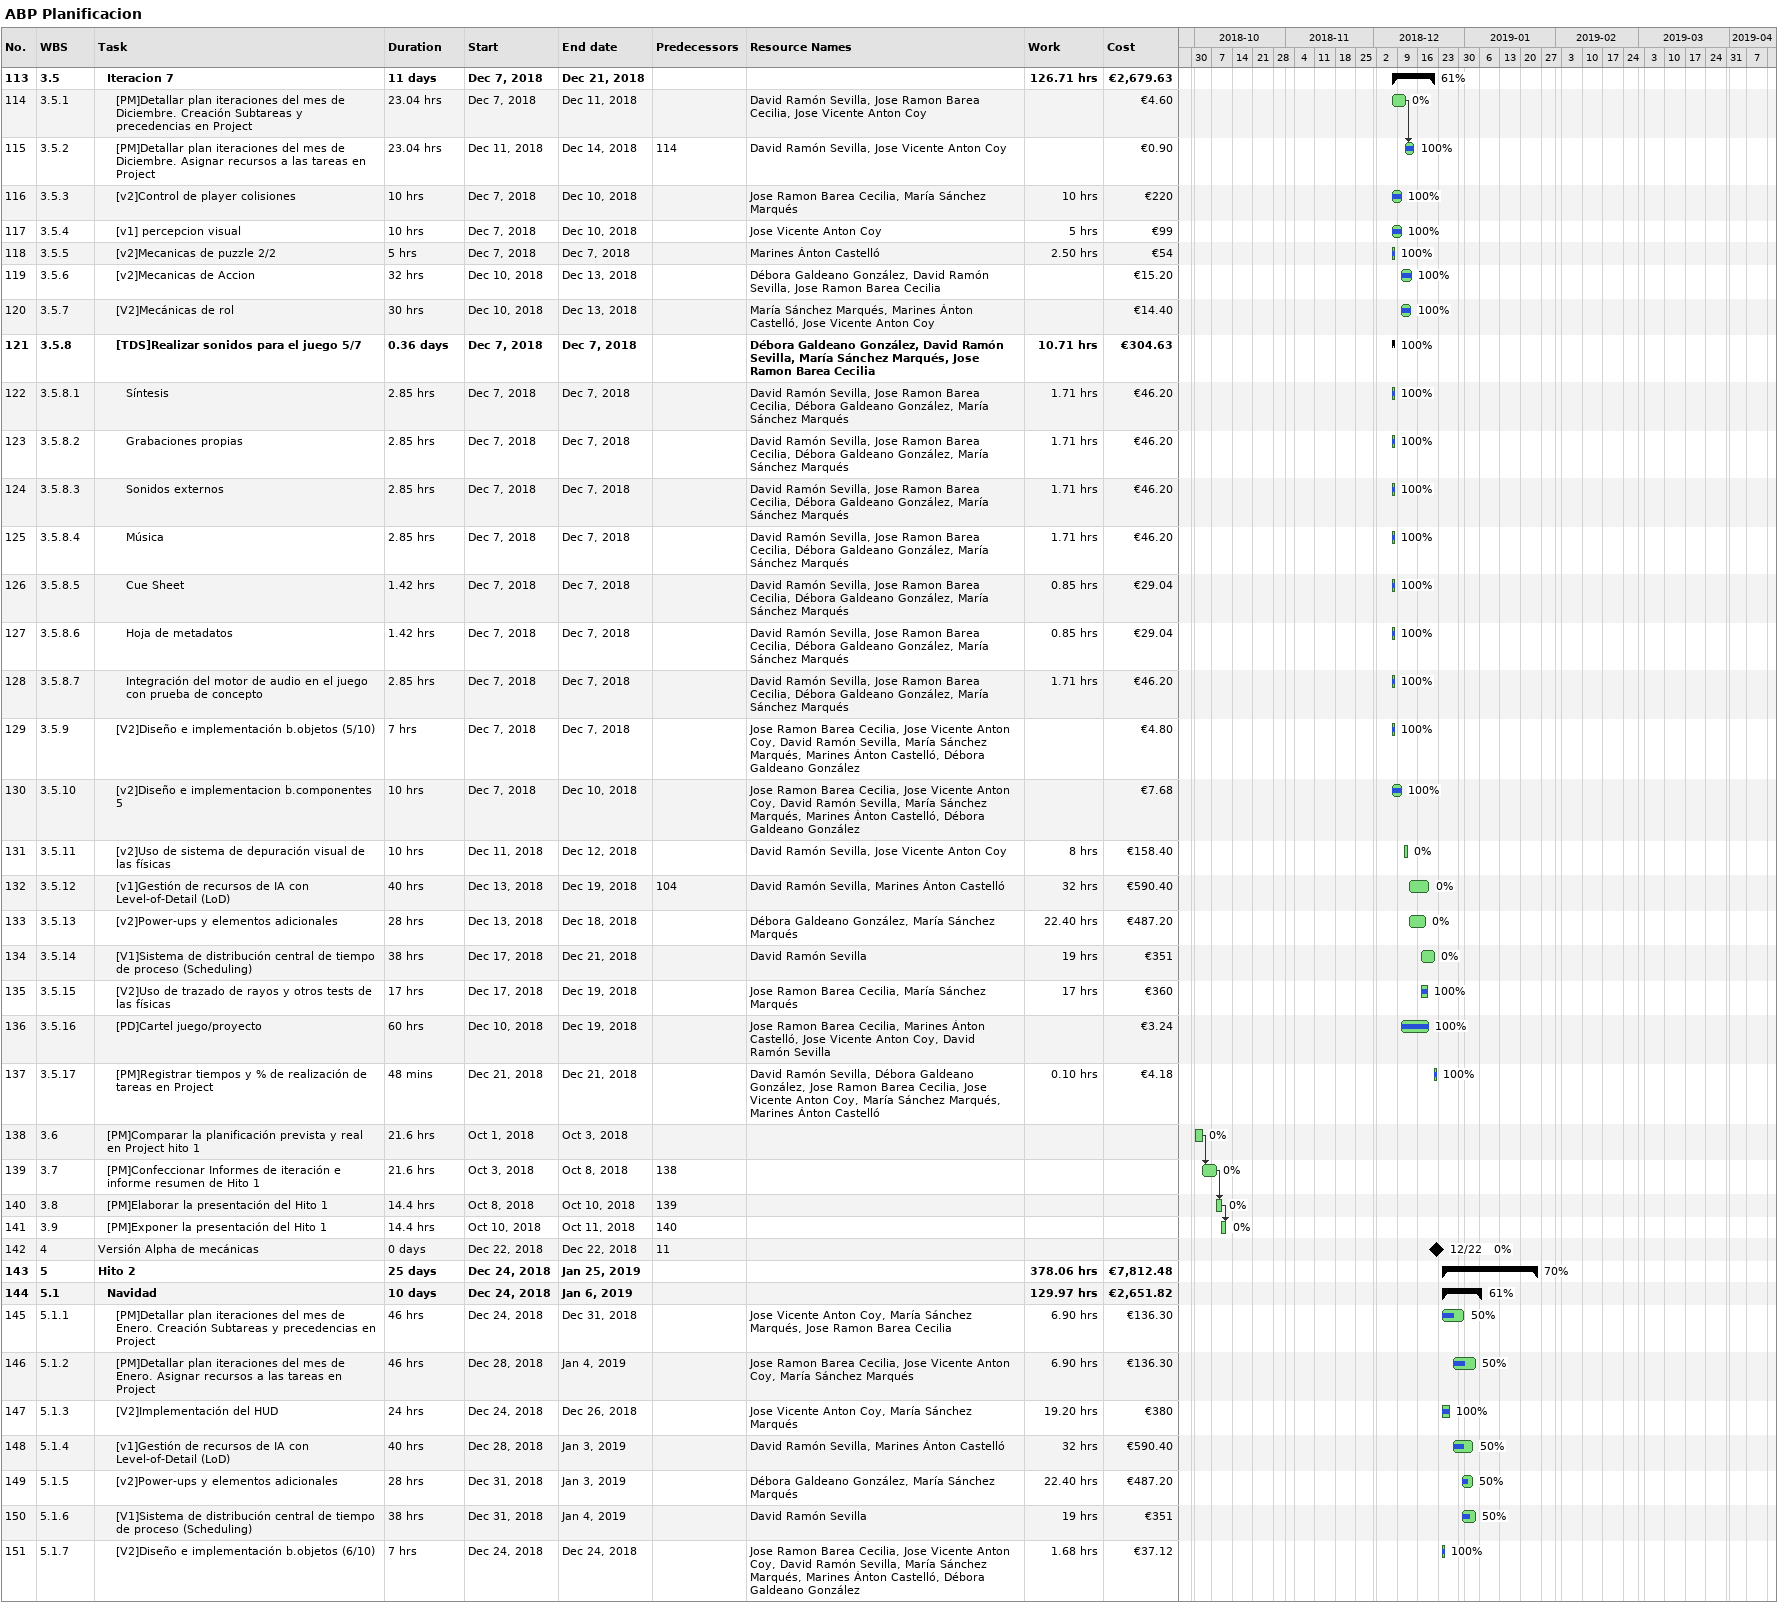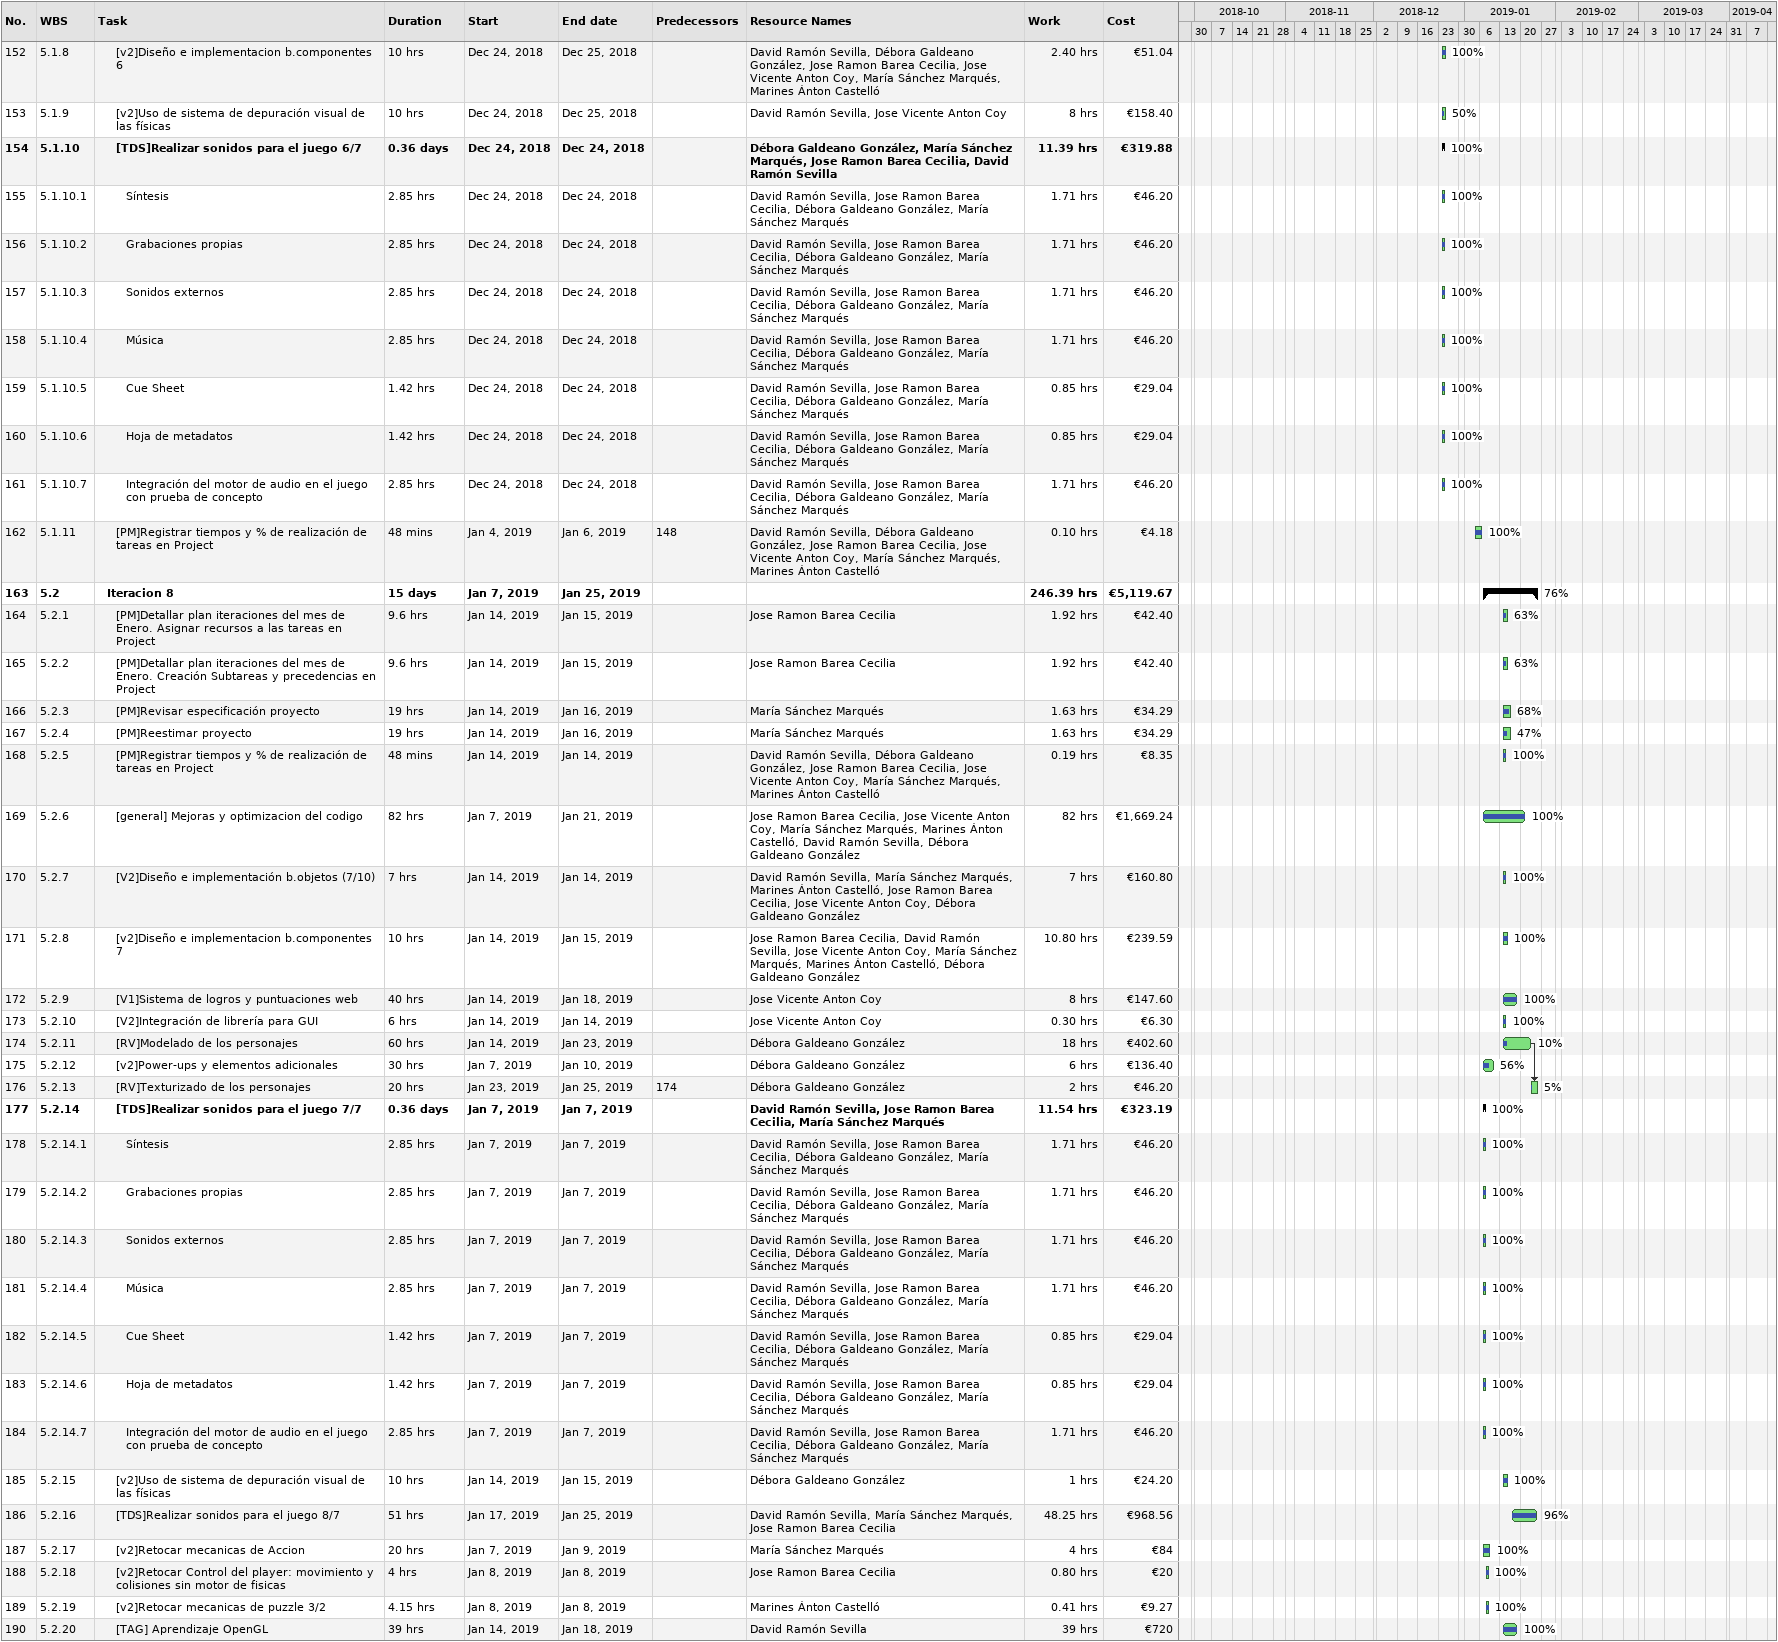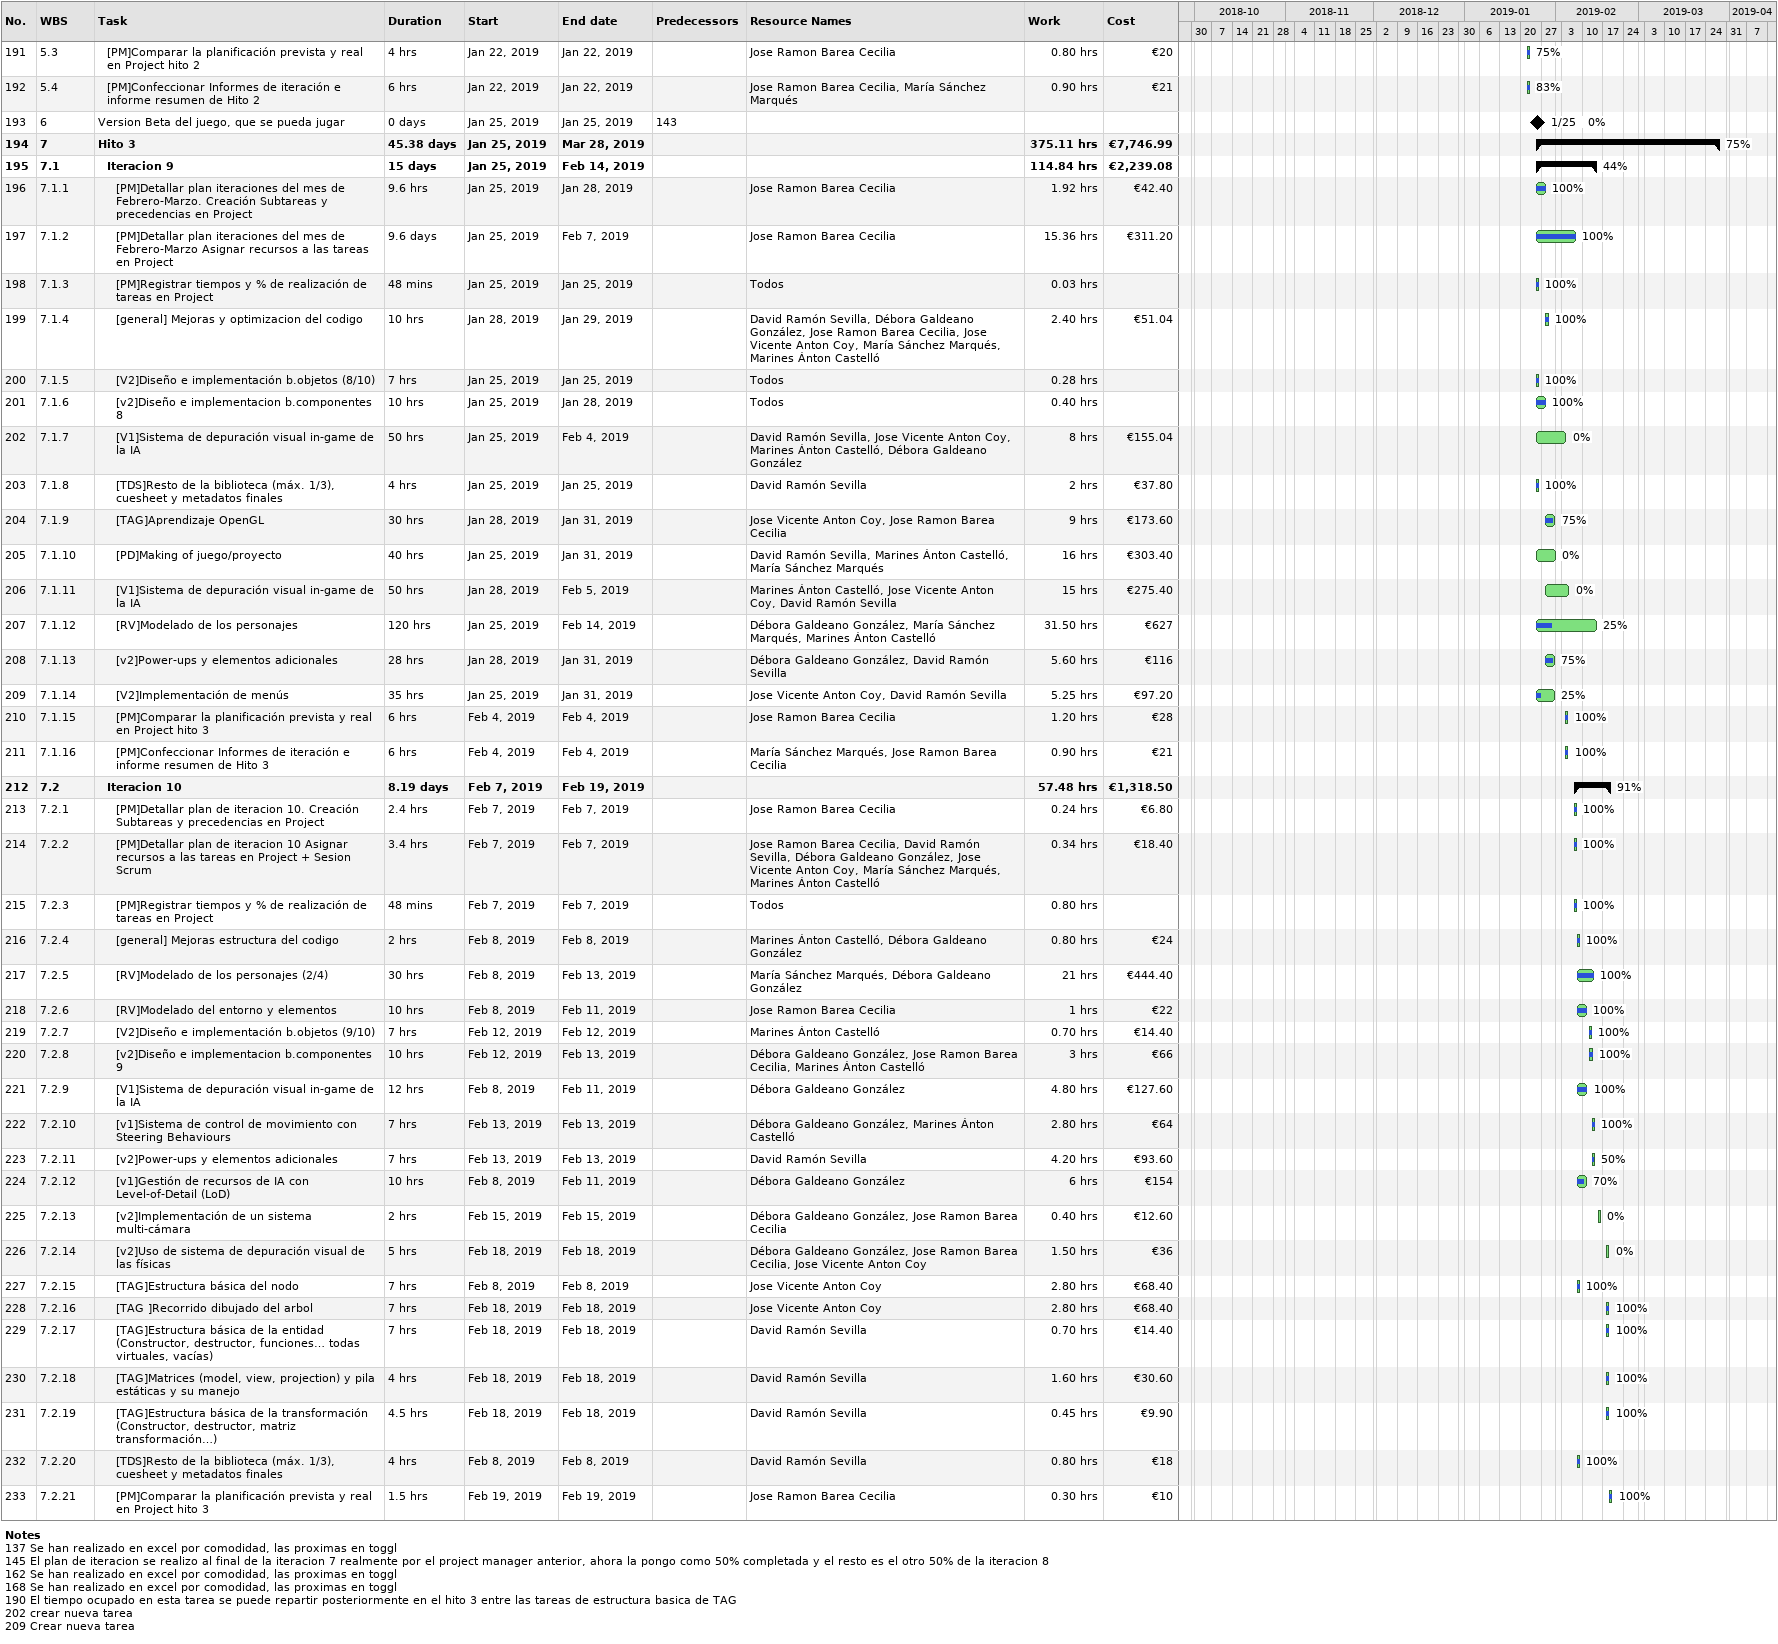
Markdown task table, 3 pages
ABP Planificacion

| ID | WBS | Task | Duration | Start | Finish | Predecessors | Resources | % complete | Work (h) | Cost (€) |
|---|---|---|---|---|---|---|---|---|---|---|
| 113 | 3.5 | **Iteracion 7** | 11d | 2018-12-07 | 2018-12-21 |  |  | 61 | 126.71 | 2679.63 |
| 114 | 3.5.1 | [PM]Detallar plan iteraciones del mes de Diciembre. Creación Subtareas y precedencias en Project | 23.04h | 2018-12-07 | 2018-12-11 |  | David Ramón Sevilla, Jose Ramon Barea Cecilia, Jose Vicente Anton Coy | 0 |  | 4.60 |
| 115 | 3.5.2 | [PM]Detallar plan iteraciones del mes de Diciembre. Asignar recursos a las tareas en Project | 23.04h | 2018-12-11 | 2018-12-14 | 114 | David Ramón Sevilla, Jose Vicente Anton Coy | 100 |  | 0.90 |
| 116 | 3.5.3 | [v2]Control de player colisiones | 10h | 2018-12-07 | 2018-12-10 |  | Jose Ramon Barea Cecilia, María Sánchez Marqués | 100 | 10 | 220 |
| 117 | 3.5.4 | [v1] percepcion visual | 10h | 2018-12-07 | 2018-12-10 |  | Jose Vicente Anton Coy | 100 | 5 | 99 |
| 118 | 3.5.5 | [v2]Mecanicas de puzzle 2/2 | 5h | 2018-12-07 | 2018-12-07 |  | Marines Ánton Castelló | 100 | 2.50 | 54 |
| 119 | 3.5.6 | [v2]Mecanicas de Accion | 32h | 2018-12-10 | 2018-12-13 |  | Débora Galdeano González, David Ramón Sevilla, Jose Ramon Barea Cecilia | 100 |  | 15.20 |
| 120 | 3.5.7 | [V2]Mecánicas de rol | 30h | 2018-12-10 | 2018-12-13 |  | María Sánchez Marqués, Marines Ánton Castelló, Jose Vicente Anton Coy | 100 |  | 14.40 |
| 121 | 3.5.8 | **[TDS]Realizar sonidos para el juego 5/7** | 0.36d | 2018-12-07 | 2018-12-07 |  | Débora Galdeano González, David Ramón Sevilla, María Sánchez Marqués, Jose Ramon Barea Cecilia | 100 | 10.71 | 304.63 |
| 122 | 3.5.8.1 | Síntesis | 2.85h | 2018-12-07 | 2018-12-07 |  | David Ramón Sevilla, Jose Ramon Barea Cecilia, Débora Galdeano González, María Sánchez Marqués | 100 | 1.71 | 46.20 |
| 123 | 3.5.8.2 | Grabaciones propias | 2.85h | 2018-12-07 | 2018-12-07 |  | David Ramón Sevilla, Jose Ramon Barea Cecilia, Débora Galdeano González, María Sánchez Marqués | 100 | 1.71 | 46.20 |
| 124 | 3.5.8.3 | Sonidos externos | 2.85h | 2018-12-07 | 2018-12-07 |  | David Ramón Sevilla, Jose Ramon Barea Cecilia, Débora Galdeano González, María Sánchez Marqués | 100 | 1.71 | 46.20 |
| 125 | 3.5.8.4 | Música | 2.85h | 2018-12-07 | 2018-12-07 |  | David Ramón Sevilla, Jose Ramon Barea Cecilia, Débora Galdeano González, María Sánchez Marqués | 100 | 1.71 | 46.20 |
| 126 | 3.5.8.5 | Cue Sheet | 1.42h | 2018-12-07 | 2018-12-07 |  | David Ramón Sevilla, Jose Ramon Barea Cecilia, Débora Galdeano González, María Sánchez Marqués | 100 | 0.85 | 29.04 |
| 127 | 3.5.8.6 | Hoja de metadatos | 1.42h | 2018-12-07 | 2018-12-07 |  | David Ramón Sevilla, Jose Ramon Barea Cecilia, Débora Galdeano González, María Sánchez Marqués | 100 | 0.85 | 29.04 |
| 128 | 3.5.8.7 | Integración del motor de audio en el juego con prueba de concepto | 2.85h | 2018-12-07 | 2018-12-07 |  | David Ramón Sevilla, Jose Ramon Barea Cecilia, Débora Galdeano González, María Sánchez Marqués | 100 | 1.71 | 46.20 |
| 129 | 3.5.9 | [V2]Diseño e implementación b.objetos (5/10) | 7h | 2018-12-07 | 2018-12-07 |  | Jose Ramon Barea Cecilia, Jose Vicente Anton Coy, David Ramón Sevilla, María Sánchez Marqués, Marines Ánton Castelló, Débora Galdeano González | 100 |  | 4.80 |
| 130 | 3.5.10 | [v2]Diseño e implementacion b.componentes 5 | 10h | 2018-12-07 | 2018-12-10 |  | Jose Ramon Barea Cecilia, Jose Vicente Anton Coy, David Ramón Sevilla, María Sánchez Marqués, Marines Ánton Castelló, Débora Galdeano González | 100 |  | 7.68 |
| 131 | 3.5.11 | [v2]Uso de sistema de depuración visual de las físicas | 10h | 2018-12-11 | 2018-12-12 |  | David Ramón Sevilla, Jose Vicente Anton Coy | 0 | 8 | 158.40 |
| 132 | 3.5.12 | [v1]Gestión de recursos de IA con Level-of-Detail (LoD) | 40h | 2018-12-13 | 2018-12-19 | 104 | David Ramón Sevilla, Marines Ánton Castelló | 0 | 32 | 590.40 |
| 133 | 3.5.13 | [v2]Power-ups y elementos adicionales | 28h | 2018-12-13 | 2018-12-18 |  | Débora Galdeano González, María Sánchez Marqués | 0 | 22.40 | 487.20 |
| 134 | 3.5.14 | [V1]Sistema de distribución central de tiempo de proceso (Scheduling) | 38h | 2018-12-17 | 2018-12-21 |  | David Ramón Sevilla | 0 | 19 | 351 |
| 135 | 3.5.15 | [V2]Uso de trazado de rayos y otros tests de las físicas | 17h | 2018-12-17 | 2018-12-19 |  | Jose Ramon Barea Cecilia, María Sánchez Marqués | 100 | 17 | 360 |
| 136 | 3.5.16 | [PD]Cartel juego/proyecto | 60h | 2018-12-10 | 2018-12-19 |  | Jose Ramon Barea Cecilia, Marines Ánton Castelló, Jose Vicente Anton Coy, David Ramón Sevilla | 100 |  | 3.24 |
| 137 | 3.5.17 | [PM]Registrar tiempos y % de realización de tareas en Project | 48min | 2018-12-21 | 2018-12-21 |  | David Ramón Sevilla, Débora Galdeano González, Jose Ramon Barea Cecilia, Jose Vicente Anton Coy, María Sánchez Marqués, Marines Ánton Castelló | 100 | 0.10 | 4.18 |
| 138 | 3.6 | [PM]Comparar la planificación prevista y real en Project hito 1 | 21.6h | 2018-10-01 | 2018-10-03 |  |  | 0 |  |  |
| 139 | 3.7 | [PM]Confeccionar Informes de iteración e informe resumen de Hito 1 | 21.6h | 2018-10-03 | 2018-10-08 | 138 |  | 0 |  |  |
| 140 | 3.8 | [PM]Elaborar la presentación del Hito 1 | 14.4h | 2018-10-08 | 2018-10-10 | 139 |  | 0 |  |  |
| 141 | 3.9 | [PM]Exponer la presentación del Hito 1 | 14.4h | 2018-10-10 | 2018-10-11 | 140 |  | 0 |  |  |
| 142 | 4 | Versión Alpha de mecánicas | 0d | 2018-12-22 | 2018-12-22 | 11 |  | 0 |  |  |
| 143 | 5 | **Hito 2** | 25d | 2018-12-24 | 2019-01-25 |  |  | 70 | 378.06 | 7812.48 |
| 144 | 5.1 | **Navidad** | 10d | 2018-12-24 | 2019-01-06 |  |  | 61 | 129.97 | 2651.82 |
| 145 | 5.1.1 | [PM]Detallar plan iteraciones del mes de Enero. Creación Subtareas y precedencias en Project | 46h | 2018-12-24 | 2018-12-31 |  | Jose Vicente Anton Coy, María Sánchez Marqués, Jose Ramon Barea Cecilia | 50 | 6.90 | 136.30 |
| 146 | 5.1.2 | [PM]Detallar plan iteraciones del mes de Enero. Asignar recursos a las tareas en Project | 46h | 2018-12-28 | 2019-01-04 |  | Jose Ramon Barea Cecilia, Jose Vicente Anton Coy, María Sánchez Marqués | 50 | 6.90 | 136.30 |
| 147 | 5.1.3 | [V2]Implementación del HUD | 24h | 2018-12-24 | 2018-12-26 |  | Jose Vicente Anton Coy, María Sánchez Marqués | 100 | 19.20 | 380 |
| 148 | 5.1.4 | [v1]Gestión de recursos de IA con Level-of-Detail (LoD) | 40h | 2018-12-28 | 2019-01-03 |  | David Ramón Sevilla, Marines Ánton Castelló | 50 | 32 | 590.40 |
| 149 | 5.1.5 | [v2]Power-ups y elementos adicionales | 28h | 2018-12-31 | 2019-01-03 |  | Débora Galdeano González, María Sánchez Marqués | 50 | 22.40 | 487.20 |
| 150 | 5.1.6 | [V1]Sistema de distribución central de tiempo de proceso (Scheduling) | 38h | 2018-12-31 | 2019-01-04 |  | David Ramón Sevilla | 50 | 19 | 351 |
| 151 | 5.1.7 | [V2]Diseño e implementación b.objetos (6/10) | 7h | 2018-12-24 | 2018-12-24 |  | Jose Ramon Barea Cecilia, Jose Vicente Anton Coy, David Ramón Sevilla, María Sánchez Marqués, Marines Ánton Castelló, Débora Galdeano González | 100 | 1.68 | 37.12 |
| 152 | 5.1.8 | [v2]Diseño e implementacion b.componentes 6 | 10h | 2018-12-24 | 2018-12-25 |  | David Ramón Sevilla, Débora Galdeano González, Jose Ramon Barea Cecilia, Jose Vicente Anton Coy, María Sánchez Marqués, Marines Ánton Castelló | 100 | 2.40 | 51.04 |
| 153 | 5.1.9 | [v2]Uso de sistema de depuración visual de las físicas | 10h | 2018-12-24 | 2018-12-25 |  | David Ramón Sevilla, Jose Vicente Anton Coy | 50 | 8 | 158.40 |
| 154 | 5.1.10 | **[TDS]Realizar sonidos para el juego 6/7** | 0.36d | 2018-12-24 | 2018-12-24 |  | Débora Galdeano González, María Sánchez Marqués, Jose Ramon Barea Cecilia, David Ramón Sevilla | 100 | 11.39 | 319.88 |
| 155 | 5.1.10.1 | Síntesis | 2.85h | 2018-12-24 | 2018-12-24 |  | David Ramón Sevilla, Jose Ramon Barea Cecilia, Débora Galdeano González, María Sánchez Marqués | 100 | 1.71 | 46.20 |
| 156 | 5.1.10.2 | Grabaciones propias | 2.85h | 2018-12-24 | 2018-12-24 |  | David Ramón Sevilla, Jose Ramon Barea Cecilia, Débora Galdeano González, María Sánchez Marqués | 100 | 1.71 | 46.20 |
| 157 | 5.1.10.3 | Sonidos externos | 2.85h | 2018-12-24 | 2018-12-24 |  | David Ramón Sevilla, Jose Ramon Barea Cecilia, Débora Galdeano González, María Sánchez Marqués | 100 | 1.71 | 46.20 |
| 158 | 5.1.10.4 | Música | 2.85h | 2018-12-24 | 2018-12-24 |  | David Ramón Sevilla, Jose Ramon Barea Cecilia, Débora Galdeano González, María Sánchez Marqués | 100 | 1.71 | 46.20 |
| 159 | 5.1.10.5 | Cue Sheet | 1.42h | 2018-12-24 | 2018-12-24 |  | David Ramón Sevilla, Jose Ramon Barea Cecilia, Débora Galdeano González, María Sánchez Marqués | 100 | 0.85 | 29.04 |
| 160 | 5.1.10.6 | Hoja de metadatos | 1.42h | 2018-12-24 | 2018-12-24 |  | David Ramón Sevilla, Jose Ramon Barea Cecilia, Débora Galdeano González, María Sánchez Marqués | 100 | 0.85 | 29.04 |
| 161 | 5.1.10.7 | Integración del motor de audio en el juego con prueba de concepto | 2.85h | 2018-12-24 | 2018-12-24 |  | David Ramón Sevilla, Jose Ramon Barea Cecilia, Débora Galdeano González, María Sánchez Marqués | 100 | 1.71 | 46.20 |
| 162 | 5.1.11 | [PM]Registrar tiempos y % de realización de tareas en Project | 48min | 2019-01-04 | 2019-01-06 | 148 | David Ramón Sevilla, Débora Galdeano González, Jose Ramon Barea Cecilia, Jose Vicente Anton Coy, María Sánchez Marqués, Marines Ánton Castelló | 100 | 0.10 | 4.18 |
| 163 | 5.2 | **Iteracion 8** | 15d | 2019-01-07 | 2019-01-25 |  |  | 76 | 246.39 | 5119.67 |
| 164 | 5.2.1 | [PM]Detallar plan iteraciones del mes de Enero. Asignar recursos a las tareas en Project | 9.6h | 2019-01-14 | 2019-01-15 |  | Jose Ramon Barea Cecilia | 63 | 1.92 | 42.40 |
| 165 | 5.2.2 | [PM]Detallar plan iteraciones del mes de Enero. Creación Subtareas y precedencias en Project | 9.6h | 2019-01-14 | 2019-01-15 |  | Jose Ramon Barea Cecilia | 63 | 1.92 | 42.40 |
| 166 | 5.2.3 | [PM]Revisar especificación proyecto | 19h | 2019-01-14 | 2019-01-16 |  | María Sánchez Marqués | 68 | 1.63 | 34.29 |
| 167 | 5.2.4 | [PM]Reestimar proyecto | 19h | 2019-01-14 | 2019-01-16 |  | María Sánchez Marqués | 47 | 1.63 | 34.29 |
| 168 | 5.2.5 | [PM]Registrar tiempos y % de realización de tareas en Project | 48min | 2019-01-14 | 2019-01-14 |  | David Ramón Sevilla, Débora Galdeano González, Jose Ramon Barea Cecilia, Jose Vicente Anton Coy, María Sánchez Marqués, Marines Ánton Castelló | 100 | 0.19 | 8.35 |
| 169 | 5.2.6 | [general] Mejoras y optimizacion del codigo | 82h | 2019-01-07 | 2019-01-21 |  | Jose Ramon Barea Cecilia, Jose Vicente Anton Coy, María Sánchez Marqués, Marines Ánton Castelló, David Ramón Sevilla, Débora Galdeano González | 100 | 82 | 1669.24 |
| 170 | 5.2.7 | [V2]Diseño e implementación b.objetos (7/10) | 7h | 2019-01-14 | 2019-01-14 |  | David Ramón Sevilla, María Sánchez Marqués, Marines Ánton Castelló, Jose Ramon Barea Cecilia, Jose Vicente Anton Coy, Débora Galdeano González | 100 | 7 | 160.80 |
| 171 | 5.2.8 | [v2]Diseño e implementacion b.componentes 7 | 10h | 2019-01-14 | 2019-01-15 |  | Jose Ramon Barea Cecilia, David Ramón Sevilla, Jose Vicente Anton Coy, María Sánchez Marqués, Marines Ánton Castelló, Débora Galdeano González | 100 | 10.80 | 239.59 |
| 172 | 5.2.9 | [V1]Sistema de logros y puntuaciones web | 40h | 2019-01-14 | 2019-01-18 |  | Jose Vicente Anton Coy | 100 | 8 | 147.60 |
| 173 | 5.2.10 | [V2]Integración de librería para GUI | 6h | 2019-01-14 | 2019-01-14 |  | Jose Vicente Anton Coy | 100 | 0.30 | 6.30 |
| 174 | 5.2.11 | [RV]Modelado de los personajes | 60h | 2019-01-14 | 2019-01-23 |  | Débora Galdeano González | 10 | 18 | 402.60 |
| 175 | 5.2.12 | [v2]Power-ups y elementos adicionales | 30h | 2019-01-07 | 2019-01-10 |  | Débora Galdeano González | 56 | 6 | 136.40 |
| 176 | 5.2.13 | [RV]Texturizado de los personajes | 20h | 2019-01-23 | 2019-01-25 | 174 | Débora Galdeano González | 5 | 2 | 46.20 |
| 177 | 5.2.14 | **[TDS]Realizar sonidos para el juego 7/7** | 0.36d | 2019-01-07 | 2019-01-07 |  | David Ramón Sevilla, Jose Ramon Barea Cecilia, María Sánchez Marqués | 100 | 11.54 | 323.19 |
| 178 | 5.2.14.1 | Síntesis | 2.85h | 2019-01-07 | 2019-01-07 |  | David Ramón Sevilla, Jose Ramon Barea Cecilia, Débora Galdeano González, María Sánchez Marqués | 100 | 1.71 | 46.20 |
| 179 | 5.2.14.2 | Grabaciones propias | 2.85h | 2019-01-07 | 2019-01-07 |  | David Ramón Sevilla, Jose Ramon Barea Cecilia, Débora Galdeano González, María Sánchez Marqués | 100 | 1.71 | 46.20 |
| 180 | 5.2.14.3 | Sonidos externos | 2.85h | 2019-01-07 | 2019-01-07 |  | David Ramón Sevilla, Jose Ramon Barea Cecilia, Débora Galdeano González, María Sánchez Marqués | 100 | 1.71 | 46.20 |
| 181 | 5.2.14.4 | Música | 2.85h | 2019-01-07 | 2019-01-07 |  | David Ramón Sevilla, Jose Ramon Barea Cecilia, Débora Galdeano González, María Sánchez Marqués | 100 | 1.71 | 46.20 |
| 182 | 5.2.14.5 | Cue Sheet | 1.42h | 2019-01-07 | 2019-01-07 |  | David Ramón Sevilla, Jose Ramon Barea Cecilia, Débora Galdeano González, María Sánchez Marqués | 100 | 0.85 | 29.04 |
| 183 | 5.2.14.6 | Hoja de metadatos | 1.42h | 2019-01-07 | 2019-01-07 |  | David Ramón Sevilla, Jose Ramon Barea Cecilia, Débora Galdeano González, María Sánchez Marqués | 100 | 0.85 | 29.04 |
| 184 | 5.2.14.7 | Integración del motor de audio en el juego con prueba de concepto | 2.85h | 2019-01-07 | 2019-01-07 |  | David Ramón Sevilla, Jose Ramon Barea Cecilia, Débora Galdeano González, María Sánchez Marqués | 100 | 1.71 | 46.20 |
| 185 | 5.2.15 | [v2]Uso de sistema de depuración visual de las físicas | 10h | 2019-01-14 | 2019-01-15 |  | Débora Galdeano González | 100 | 1 | 24.20 |
| 186 | 5.2.16 | [TDS]Realizar sonidos para el juego 8/7 | 51h | 2019-01-17 | 2019-01-25 |  | David Ramón Sevilla, María Sánchez Marqués, Jose Ramon Barea Cecilia | 96 | 48.25 | 968.56 |
| 187 | 5.2.17 | [v2]Retocar mecanicas de Accion | 20h | 2019-01-07 | 2019-01-09 |  | María Sánchez Marqués | 100 | 4 | 84 |
| 188 | 5.2.18 | [v2]Retocar Control del player: movimiento y colisiones sin motor de fisicas | 4h | 2019-01-08 | 2019-01-08 |  | Jose Ramon Barea Cecilia | 100 | 0.80 | 20 |
| 189 | 5.2.19 | [v2]Retocar mecanicas de puzzle 3/2 | 4.15h | 2019-01-08 | 2019-01-08 |  | Marines Ánton Castelló | 100 | 0.41 | 9.27 |
| 190 | 5.2.20 | [TAG] Aprendizaje OpenGL | 39h | 2019-01-14 | 2019-01-18 |  | David Ramón Sevilla | 100 | 39 | 720 |
| 191 | 5.3 | [PM]Comparar la planificación prevista y real en Project hito 2 | 4h | 2019-01-22 | 2019-01-22 |  | Jose Ramon Barea Cecilia | 75 | 0.80 | 20 |
| 192 | 5.4 | [PM]Confeccionar Informes de iteración e informe resumen de Hito 2 | 6h | 2019-01-22 | 2019-01-22 |  | Jose Ramon Barea Cecilia, María Sánchez Marqués | 83 | 0.90 | 21 |
| 193 | 6 | Version Beta del juego, que se pueda jugar | 0d | 2019-01-25 | 2019-01-25 | 143 |  | 0 |  |  |
| 194 | 7 | **Hito 3** | 45.38d | 2019-01-25 | 2019-03-28 |  |  | 75 | 375.11 | 7746.99 |
| 195 | 7.1 | **Iteracion 9** | 15d | 2019-01-25 | 2019-02-14 |  |  | 44 | 114.84 | 2239.08 |
| 196 | 7.1.1 | [PM]Detallar plan iteraciones del mes de Febrero-Marzo. Creación Subtareas y precedencias en Project | 9.6h | 2019-01-25 | 2019-01-28 |  | Jose Ramon Barea Cecilia | 100 | 1.92 | 42.40 |
| 197 | 7.1.2 | [PM]Detallar plan iteraciones del mes de Febrero-Marzo Asignar recursos a las tareas en Project | 9.6d | 2019-01-25 | 2019-02-07 |  | Jose Ramon Barea Cecilia | 100 | 15.36 | 311.20 |
| 198 | 7.1.3 | [PM]Registrar tiempos y % de realización de tareas en Project | 48min | 2019-01-25 | 2019-01-25 |  | Todos | 100 | 0.03 |  |
| 199 | 7.1.4 | [general] Mejoras y optimizacion del codigo | 10h | 2019-01-28 | 2019-01-29 |  | David Ramón Sevilla, Débora Galdeano González, Jose Ramon Barea Cecilia, Jose Vicente Anton Coy, María Sánchez Marqués, Marines Ánton Castelló | 100 | 2.40 | 51.04 |
| 200 | 7.1.5 | [V2]Diseño e implementación b.objetos (8/10) | 7h | 2019-01-25 | 2019-01-25 |  | Todos | 100 | 0.28 |  |
| 201 | 7.1.6 | [v2]Diseño e implementacion b.componentes 8 | 10h | 2019-01-25 | 2019-01-28 |  | Todos | 100 | 0.40 |  |
| 202 | 7.1.7 | [V1]Sistema de depuración visual in-game de la IA | 50h | 2019-01-25 | 2019-02-04 |  | David Ramón Sevilla, Jose Vicente Anton Coy, Marines Ánton Castelló, Débora Galdeano González | 0 | 8 | 155.04 |
| 203 | 7.1.8 | [TDS]Resto de la biblioteca (máx. 1/3), cuesheet y metadatos finales | 4h | 2019-01-25 | 2019-01-25 |  | David Ramón Sevilla | 100 | 2 | 37.80 |
| 204 | 7.1.9 | [TAG]Aprendizaje OpenGL | 30h | 2019-01-28 | 2019-01-31 |  | Jose Vicente Anton Coy, Jose Ramon Barea Cecilia | 75 | 9 | 173.60 |
| 205 | 7.1.10 | [PD]Making of juego/proyecto | 40h | 2019-01-25 | 2019-01-31 |  | David Ramón Sevilla, Marines Ánton Castelló, María Sánchez Marqués | 0 | 16 | 303.40 |
| 206 | 7.1.11 | [V1]Sistema de depuración visual in-game de la IA | 50h | 2019-01-28 | 2019-02-05 |  | Marines Ánton Castelló, Jose Vicente Anton Coy, David Ramón Sevilla | 0 | 15 | 275.40 |
| 207 | 7.1.12 | [RV]Modelado de los personajes | 120h | 2019-01-25 | 2019-02-14 |  | Débora Galdeano González, María Sánchez Marqués, Marines Ánton Castelló | 25 | 31.50 | 627 |
| 208 | 7.1.13 | [v2]Power-ups y elementos adicionales | 28h | 2019-01-28 | 2019-01-31 |  | Débora Galdeano González, David Ramón Sevilla | 75 | 5.60 | 116 |
| 209 | 7.1.14 | [V2]Implementación de menús | 35h | 2019-01-25 | 2019-01-31 |  | Jose Vicente Anton Coy, David Ramón Sevilla | 25 | 5.25 | 97.20 |
| 210 | 7.1.15 | [PM]Comparar la planificación prevista y real en Project hito 3 | 6h | 2019-02-04 | 2019-02-04 |  | Jose Ramon Barea Cecilia | 100 | 1.20 | 28 |
| 211 | 7.1.16 | [PM]Confeccionar Informes de iteración e informe resumen de Hito 3 | 6h | 2019-02-04 | 2019-02-04 |  | María Sánchez Marqués, Jose Ramon Barea Cecilia | 100 | 0.90 | 21 |
| 212 | 7.2 | **Iteracion 10** | 8.19d | 2019-02-07 | 2019-02-19 |  |  | 91 | 57.48 | 1318.50 |
| 213 | 7.2.1 | [PM]Detallar plan de iteracion 10. Creación Subtareas y precedencias en Project | 2.4h | 2019-02-07 | 2019-02-07 |  | Jose Ramon Barea Cecilia | 100 | 0.24 | 6.80 |
| 214 | 7.2.2 | [PM]Detallar plan de iteracion 10 Asignar recursos a las tareas en Project + Sesion Scrum | 3.4h | 2019-02-07 | 2019-02-07 |  | Jose Ramon Barea Cecilia, David Ramón Sevilla, Débora Galdeano González, Jose Vicente Anton Coy, María Sánchez Marqués, Marines Ánton Castelló | 100 | 0.34 | 18.40 |
| 215 | 7.2.3 | [PM]Registrar tiempos y % de realización de tareas en Project | 48min | 2019-02-07 | 2019-02-07 |  | Todos | 100 | 0.80 |  |
| 216 | 7.2.4 | [general] Mejoras estructura del codigo | 2h | 2019-02-08 | 2019-02-08 |  | Marines Ánton Castelló, Débora Galdeano González | 100 | 0.80 | 24 |
| 217 | 7.2.5 | [RV]Modelado de los personajes (2/4) | 30h | 2019-02-08 | 2019-02-13 |  | María Sánchez Marqués, Débora Galdeano González | 100 | 21 | 444.40 |
| 218 | 7.2.6 | [RV]Modelado del entorno y elementos | 10h | 2019-02-08 | 2019-02-11 |  | Jose Ramon Barea Cecilia | 100 | 1 | 22 |
| 219 | 7.2.7 | [V2]Diseño e implementación b.objetos (9/10) | 7h | 2019-02-12 | 2019-02-12 |  | Marines Ánton Castelló | 100 | 0.70 | 14.40 |
| 220 | 7.2.8 | [v2]Diseño e implementacion b.componentes 9 | 10h | 2019-02-12 | 2019-02-13 |  | Débora Galdeano González, Jose Ramon Barea Cecilia, Marines Ánton Castelló | 100 | 3 | 66 |
| 221 | 7.2.9 | [V1]Sistema de depuración visual in-game de la IA | 12h | 2019-02-08 | 2019-02-11 |  | Débora Galdeano González | 100 | 4.80 | 127.60 |
| 222 | 7.2.10 | [v1]Sistema de control de movimiento con Steering Behaviours | 7h | 2019-02-13 | 2019-02-13 |  | Débora Galdeano González, Marines Ánton Castelló | 100 | 2.80 | 64 |
| 223 | 7.2.11 | [v2]Power-ups y elementos adicionales | 7h | 2019-02-13 | 2019-02-13 |  | David Ramón Sevilla | 50 | 4.20 | 93.60 |
| 224 | 7.2.12 | [v1]Gestión de recursos de IA con Level-of-Detail (LoD) | 10h | 2019-02-08 | 2019-02-11 |  | Débora Galdeano González | 70 | 6 | 154 |
| 225 | 7.2.13 | [v2]Implementación de un sistema multi-cámara | 2h | 2019-02-15 | 2019-02-15 |  | Débora Galdeano González, Jose Ramon Barea Cecilia | 0 | 0.40 | 12.60 |
| 226 | 7.2.14 | [v2]Uso de sistema de depuración visual de las físicas | 5h | 2019-02-18 | 2019-02-18 |  | Débora Galdeano González, Jose Ramon Barea Cecilia, Jose Vicente Anton Coy | 0 | 1.50 | 36 |
| 227 | 7.2.15 | [TAG]Estructura básica del nodo | 7h | 2019-02-08 | 2019-02-08 |  | Jose Vicente Anton Coy | 100 | 2.80 | 68.40 |
| 228 | 7.2.16 | [TAG ]Recorrido dibujado del arbol | 7h | 2019-02-18 | 2019-02-18 |  | Jose Vicente Anton Coy | 100 | 2.80 | 68.40 |
| 229 | 7.2.17 | [TAG]Estructura básica de la entidad (Constructor, destructor, funciones… todas virtuales, vacías) | 7h | 2019-02-18 | 2019-02-18 |  | David Ramón Sevilla | 100 | 0.70 | 14.40 |
| 230 | 7.2.18 | [TAG]Matrices (model, view, projection) y pila estáticas y su manejo | 4h | 2019-02-18 | 2019-02-18 |  | David Ramón Sevilla | 100 | 1.60 | 30.60 |
| 231 | 7.2.19 | [TAG]Estructura básica de la transformación (Constructor, destructor, matriz transformación…) | 4.5h | 2019-02-18 | 2019-02-18 |  | David Ramón Sevilla | 100 | 0.45 | 9.90 |
| 232 | 7.2.20 | [TDS]Resto de la biblioteca (máx. 1/3), cuesheet y metadatos finales | 4h | 2019-02-08 | 2019-02-08 |  | David Ramón Sevilla | 100 | 0.80 | 18 |
| 233 | 7.2.21 | [PM]Comparar la planificación prevista y real en Project hito 3 | 1.5h | 2019-02-19 | 2019-02-19 |  | Jose Ramon Barea Cecilia | 100 | 0.30 | 10 |

Notes
- 137: Se han realizado en excel por comodidad, las proximas en toggl
- 145: El plan de iteracion se realizo al final de la iteracion 7 realmente por el project manager anterior, ahora la pongo como 50% completada y el resto es el otro 50% de la iteracion 8
- 162: Se han realizado en excel por comodidad, las proximas en toggl
- 168: Se han realizado en excel por comodidad, las proximas en toggl
- 190: El tiempo ocupado en esta tarea se puede repartir posteriormente en el hito 3 entre las tareas de estructura basica de TAG
- 202: crear nueva tarea
- 209: Crear nueva tarea
